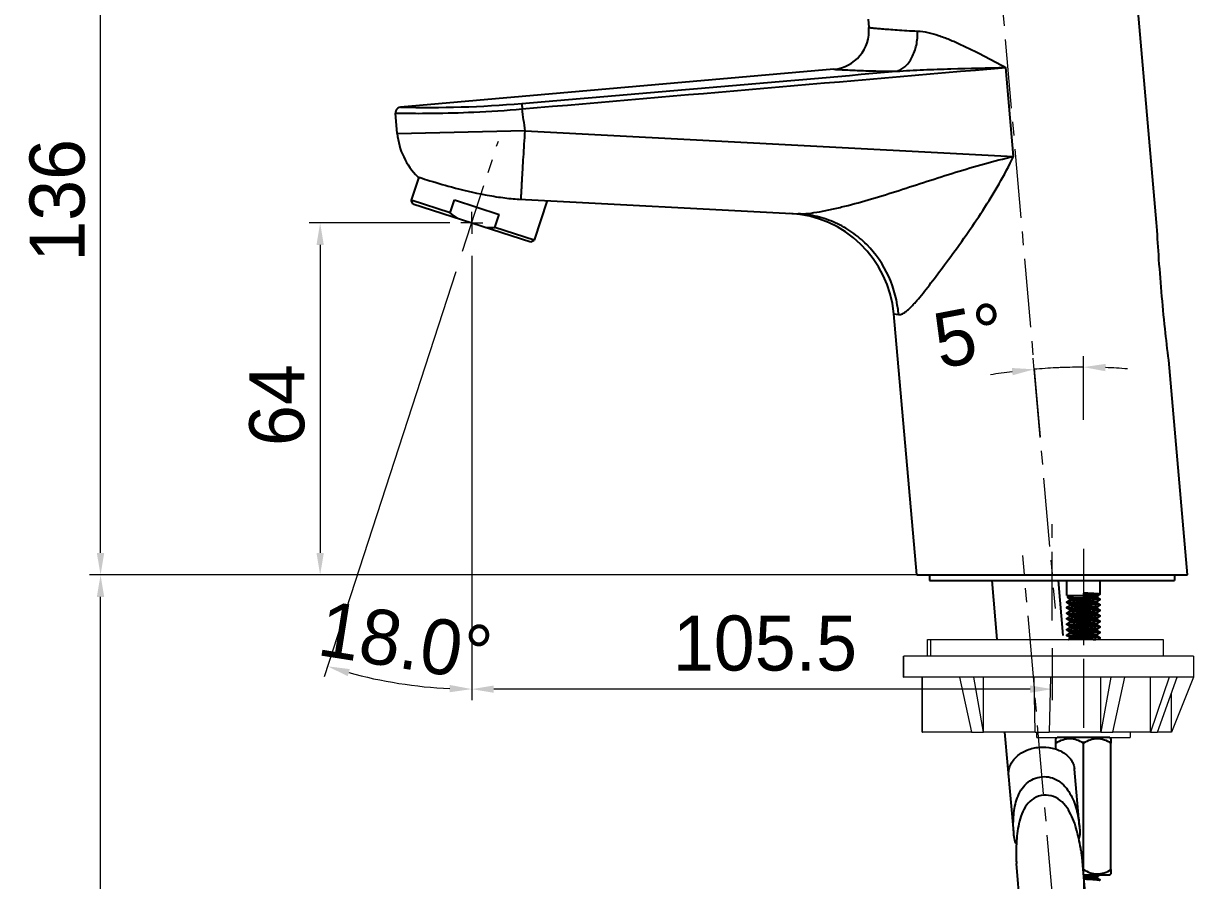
# Model space of a CAD drawing. Extents: x 0 to 790, y 0 to 579.
# Drawn here: x 313 to 525.6, y 203 to 358.8 of the extents above; entities that cross this region are included whole.
import ezdxf

# ---------------------------------------------------------------- set-up
doc = ezdxf.new("R2010")
doc.units = 0
doc.header["$LTSCALE"] = 10
doc.header["$MEASUREMENT"] = 0
doc.header["$PDMODE"] = 3
doc.header["$PDSIZE"] = -10
doc.linetypes.add('CENTER', pattern=[2, 1.25, -0.25, 0.25, -0.25])
doc.layers.get('0').update_dxf_attribs({"linetype": 'CONTINUOUS'})
doc.layers.get('DEFPOINTS').update_dxf_attribs({"linetype": 'CONTINUOUS'})
for name, color, linetype in [('1', 7, 'CONTINUOUS'), ('BODY', 7, 'CONTINUOUS'), ('DEF_LAYER_ASSEM_MEMBER', 7, 'CONTINUOUS')]:
    doc.layers.add(name, color=color, linetype=linetype)
doc.styles.add('Daelim Dimension', font='')
doc.styles.get('Daelim Dimension').set_extended_font_data('나눔고딕')
doc.dimstyles.new('DEFAULT', dxfattribs={"dimscale": 2, "dimtxt": 2, "dimasz": 2, "dimexe": 0, "dimexo": 2, "dimgap": 1, "dimtad": 1, "dimdec": 0, "dimzin": 9, "dimdsep": 46, "dimtxsty": 'Daelim Dimension', "dimcen": 0.5, "dimclrd": 5, "dimclre": 5, "dimclrt": 256, "dimadec": 1, "dimazin": 0, "dimtfac": 1, "dimtdec": 0, "dimtix": 1, "dimtmove": 0, "dimatfit": 3, "dimfxl": 1, "dimtolj": 1, "dimtzin": 1, "dimlwd": 9, "dimlwe": 9, "dimarcsym": 0})

# ---------------------------------------------------------------- blocks, each defined once
blk = doc.blocks.new('*D0')
at = {"color": 5, "lineweight": 9, "ltscale": 0.5, "transparency": 16777216}
for p, q in [((390.49, 322.55), (364.94, 322.55)), ((366.94, 318.55), (366.94, 262.56)), ((470.31, 258.56), (364.94, 258.56))]:
    blk.add_line(p, q, dxfattribs=at)
at = {"color": 5, "ltscale": 0.5, "transparency": 16777216}
for points in [[(366.28, 318.55), (367.61, 318.55), (366.94, 322.55)], [(366.28, 262.56), (367.61, 262.56), (366.94, 258.56)]]:
    blk.add_solid(points, dxfattribs=at)
at = {"layer": 'DEFPOINTS', "color": 0, "ltscale": 0.5, "transparency": 16777216}
for p in [(394.49, 322.55), (366.94, 258.56), (474.31, 258.56)]:
    blk.add_point(p, dxfattribs=at)
at = {"color": 7, "ltscale": 0.5, "transparency": 16777216, "insert": (354.06, 289.43), "char_height": 10, "attachment_point": 2, "rotation": 90, "style": 'Daelim Dimension'}
blk.add_mtext('\\A1;64', dxfattribs=at)
blk = doc.blocks.new('*D1')
at = {"color": 5, "lineweight": 9, "ltscale": 0.5, "transparency": 16777216}
for p, q in [((394.49, 316.55), (394.49, 235.82)), ((499.9, 245.29), (499.9, 235.82)), ((495.9, 237.82), (398.49, 237.82))]:
    blk.add_line(p, q, dxfattribs=at)
at = {"color": 5, "ltscale": 0.5, "transparency": 16777216}
for points in [[(398.49, 238.48), (398.49, 237.15), (394.49, 237.82)], [(495.9, 238.48), (495.9, 237.15), (499.9, 237.82)]]:
    blk.add_solid(points, dxfattribs=at)
at = {"layer": 'DEFPOINTS', "color": 0, "ltscale": 0.5, "transparency": 16777216}
for p in [(394.49, 320.55), (499.9, 249.29), (394.49, 237.82)]:
    blk.add_point(p, dxfattribs=at)
at = {"color": 7, "ltscale": 0.5, "transparency": 16777216, "insert": (447.74, 251.19), "char_height": 10, "attachment_point": 2, "style": 'Daelim Dimension'}
blk.add_mtext('\\A1;105.5', dxfattribs=at)
blk = doc.blocks.new('*D2')
at = {"color": 5, "lineweight": 9, "ltscale": 0.5, "transparency": 16777216}
for p, q in [((508.58, 394.7), (325.05, 394.7)), ((327.05, 262.56), (327.05, 390.7)), ((521.5, 258.56), (325.05, 258.56))]:
    blk.add_line(p, q, dxfattribs=at)
at = {"color": 5, "ltscale": 0.5, "transparency": 16777216}
for points in [[(326.38, 390.7), (327.72, 390.7), (327.05, 394.7)], [(326.38, 262.56), (327.72, 262.56), (327.05, 258.56)]]:
    blk.add_solid(points, dxfattribs=at)
at = {"layer": 'DEFPOINTS', "color": 0, "ltscale": 0.5, "transparency": 16777216}
for p in [(327.05, 394.7), (512.58, 394.7), (525.5, 258.56)]:
    blk.add_point(p, dxfattribs=at)
at = {"color": 7, "ltscale": 0.5, "transparency": 16777216, "insert": (314.15, 326.63), "char_height": 10, "attachment_point": 2, "rotation": 90, "style": 'Daelim Dimension'}
blk.add_mtext('\\A1;136', dxfattribs=at)
blk = doc.blocks.new('*D6')
at = {"color": 5, "lineweight": 9, "ltscale": 0.5, "transparency": 16777216}
for p, q in [((497.72, 283.54), (496.46, 297.93)), ((505.6, 286.76), (505.6, 298.33))]:
    blk.add_line(p, q, dxfattribs=at)
for start, end in [(97.2271, 99.4508), (92.7763, 95), (92.2271, 92.7729), (90, 92.2237), (85.5492, 87.7729)]:
    blk.add_arc((505.6, 193.41), 102.91, start, end, dxfattribs=at)
at = {"color": 5, "ltscale": 0.5, "transparency": 16777216}
for points in [[(492.59, 296.17), (492.73, 294.85), (496.63, 295.93)], [(509.59, 295.58), (509.62, 296.92), (505.6, 296.33)]]:
    blk.add_solid(points, dxfattribs=at)
at = {"layer": 'DEFPOINTS', "color": 0, "ltscale": 0.5, "transparency": 16777216}
for p in [(502.61, 296.28), (505.6, 282.76), (498.07, 279.56), (498.14, 278.69), (505.6, 264.3)]:
    blk.add_point(p, dxfattribs=at)
at = {"color": 7, "ltscale": 0.5, "transparency": 16777216, "insert": (483.95, 307.05), "char_height": 10, "attachment_point": 2, "rotation": 10.7873, "style": 'Daelim Dimension'}
blk.add_mtext('\\A1;5°', dxfattribs=at)
blk = doc.blocks.new('*D4')
at = {"color": 5, "lineweight": 9, "ltscale": 0.5, "transparency": 16777216}
for p, q in [((471.31, 258.56), (325.05, 258.56)), ((327.05, 127.14), (327.05, 254.56)), ((502.73, 123.14), (325.05, 123.14))]:
    blk.add_line(p, q, dxfattribs=at)
at = {"color": 5, "ltscale": 0.5, "transparency": 16777216}
for points in [[(326.38, 254.56), (327.72, 254.56), (327.05, 258.56)], [(326.38, 127.14), (327.72, 127.14), (327.05, 123.14)]]:
    blk.add_solid(points, dxfattribs=at)
at = {"layer": 'DEFPOINTS', "color": 0, "ltscale": 0.5, "transparency": 16777216}
for p in [(327.05, 258.56), (475.31, 258.56), (506.73, 123.14)]:
    blk.add_point(p, dxfattribs=at)
at = {"color": 7, "ltscale": 0.5, "transparency": 16777216, "insert": (319.6, 187.32), "char_height": 10, "attachment_point": 5, "rotation": 90, "style": 'Daelim Dimension'}
blk.add_mtext('\\A1;370', dxfattribs=at)
blk = doc.blocks.new('*D5')
at = {"color": 5, "lineweight": 9, "ltscale": 0.5, "transparency": 16777216}
for p, q in [((394.49, 316.55), (394.49, 235.82)), ((391.59, 313.62), (367.68, 240.06))]:
    blk.add_line(p, q, dxfattribs=at)
blk.add_arc((394.49, 322.55), 84.73, 254.7051, 267.2949, dxfattribs=at)
at = {"color": 5, "ltscale": 0.5, "transparency": 16777216}
for points in [[(371.94, 240.18), (372.33, 241.46), (368.3, 241.96)], [(390.5, 238.58), (390.47, 237.25), (394.49, 237.82)]]:
    blk.add_solid(points, dxfattribs=at)
at = {"layer": 'DEFPOINTS', "color": 0, "ltscale": 0.5, "transparency": 16777216}
for p in [(399.31, 337.4), (394.49, 322.55), (394.49, 320.55), (392.82, 317.43), (376.87, 239.67)]:
    blk.add_point(p, dxfattribs=at)
at = {"color": 7, "ltscale": 0.5, "transparency": 16777216, "insert": (382.44, 246.47), "char_height": 10, "attachment_point": 5, "rotation": 351, "style": 'Daelim Dimension'}
blk.add_mtext('\\A1;18.0°', dxfattribs=at)

msp = doc.modelspace()

# ---------------------------------------------------------------- linework, layer by layer
at = {"layer": '1', "color": 7, "linetype": 'Continuous'}
for p, q in [((502.6, 254.86), (502.6, 257.56)), ((508.6, 257.56), (508.6, 255.03)), ((505.6, 255.28), (505.6, 254.86)), ((502.6, 254.86), (505.6, 254.86)), ((502.6, 253.53), (502.6, 253.7)), ((502.72, 254.48), (503.1, 254.86)), ((503.1, 253.99), (503.1, 254.23)), ((503.1, 252.99), (503.1, 253.23)), ((507.1, 254.36), (504.11, 254.36)), ((505.6, 254.86), (505.6, 254.56)), ((508.1, 254.86), (508.17, 254.8)), ((508.1, 254.74), (508.1, 254.5)), ((508.1, 253.74), (508.1, 253.5)), ((508.6, 254.2), (508.6, 254.03)), ((508.6, 253.2), (508.6, 253.03)), ((502.6, 252.53), (502.6, 252.7)), ((502.6, 251.53), (502.6, 251.7)), ((503.1, 251.99), (503.1, 252.23)), ((503.1, 250.99), (503.1, 251.23)), ((508.1, 252.74), (508.1, 252.5)), ((508.1, 251.74), (508.1, 251.5)), ((508.6, 252.2), (508.6, 252.03)), ((508.6, 251.2), (508.6, 251.03)), ((502.6, 250.53), (502.6, 250.7)), ((502.6, 249.53), (502.6, 249.7)), ((503.1, 249.99), (503.1, 250.23)), ((503.1, 248.99), (503.1, 249.23)), ((508.1, 250.74), (508.1, 250.5)), ((508.1, 249.74), (508.1, 249.5)), ((508.1, 248.74), (508.1, 248.5)), ((508.6, 250.2), (508.6, 250.03)), ((508.6, 249.2), (508.6, 249.03)), ((502.6, 248.53), (502.6, 248.7)), ((502.6, 247.53), (502.6, 247.7)), ((503.1, 247.99), (503.1, 248.23)), ((503.1, 246.99), (503.1, 247.23)), ((508.1, 247.74), (508.1, 247.5)), ((508.6, 248.2), (508.6, 248.03)), ((508.6, 247.2), (508.6, 247.03)), ((500.6, 228.79), (500.83, 229.02)), ((500.6, 226.93), (500.6, 228.02)), ((510.38, 229.02), (500.83, 229.02)), ((505.6, 205.02), (505.6, 228.02)), ((510.38, 229.02), (510.6, 228.79)), ((510.6, 205.02), (510.6, 228.02)), ((510.6, 204.25), (510.38, 204.02)), ((510.38, 204.02), (505.65, 204.02)), ((508.1, 203.74), (508.1, 203.5)), ((508.6, 203.2), (508.6, 203.03))]:
    msp.add_line(p, q, dxfattribs=at)
at = {"layer": '1', "color": 7, "linetype": 'Continuous', "lineweight": 18}
for p, q in [((477.29, 243.82), (477.29, 246.82)), ((477.29, 246.82), (477.84, 246.82)), ((477.84, 246.82), (520.1, 246.82)), ((520.1, 246.82), (520.1, 243.82)), ((472.89, 243.82), (472.97, 243.82)), ((472.89, 240.02), (472.89, 243.82)), ((525.6, 243.82), (472.97, 243.82)), ((525.6, 243.82), (525.6, 240.02)), ((472.89, 240.02), (472.97, 240.02)), ((483.11, 240.02), (472.97, 240.02)), ((476.29, 230.02), (476.29, 240.02)), ((483.11, 240.02), (485.29, 230.02)), ((485.64, 240.02), (483.11, 240.02)), ((496.64, 240.02), (485.67, 240.02)), ((485.67, 240.01), (485.67, 240.02)), ((487.45, 230.02), (485.67, 240.01)), ((487.45, 230.02), (487.45, 240.02)), ((499.57, 240.02), (496.64, 240.02)), ((496.85, 230.02), (496.64, 240.02)), ((499.6, 240.01), (499.35, 230.02)), ((499.6, 240.01), (499.6, 240.02)), ((510.57, 240.02), (499.6, 240.02)), ((510.57, 240.02), (508.75, 230.02)), ((508.75, 230.02), (508.75, 240.02)), ((513.1, 240.02), (510.57, 240.02)), ((510.92, 230.02), (513.13, 240.01)), ((513.13, 240.01), (513.13, 240.02)), ((521.15, 240.02), (513.13, 240.02)), ((521.15, 240.02), (517.8, 230.02)), ((517.8, 230.02), (517.8, 240.02)), ((519.05, 230.02), (522.63, 240.01)), ((522.62, 240.02), (521.15, 240.02)), ((525.56, 240.02), (521.57, 230.02)), ((522.63, 240.01), (522.63, 240.02)), ((525.56, 240.02), (522.63, 240.02)), ((525.6, 240.02), (525.56, 240.02)), ((521.57, 230.02), (521.57, 237.05)), ((476.29, 230.02), (476.36, 230.02)), ((485.29, 230.02), (476.36, 230.02)), ((485.29, 230.02), (487.45, 230.02)), ((496.85, 230.02), (487.45, 230.02)), ((496.85, 230.02), (499.35, 230.02)), ((497.1, 229.02), (497.1, 230.02)), ((508.75, 230.02), (499.35, 230.02)), ((508.75, 230.02), (510.92, 230.02)), ((517.8, 230.02), (510.92, 230.02)), ((514.1, 230.02), (514.1, 229.02)), ((517.8, 230.02), (519.05, 230.02)), ((521.57, 230.02), (519.05, 230.02)), ((497.1, 229.02), (514.1, 229.02))]:
    msp.add_line(p, q, dxfattribs=at)
at = {"layer": '1', "color": 7, "linetype": 'Continuous', "lineweight": 13}
for p, q in [((477.84, 246.82), (477.84, 243.82)), ((472.97, 240.02), (472.97, 243.82)), ((476.36, 230.02), (476.36, 240.02))]:
    msp.add_line(p, q, dxfattribs=at)
at = {"layer": '1', "color": 7, "linetype": 'Continuous', "lineweight": 18, "extrusion": (0, 0, -1)}
for centre, major_axis, ratio, start_param, end_param in [((498, 171.86), (-15.38, 68.06), 0.332406, 0.128423, 0.129785), ((498.12, 171.86), (-0.02, 68.25), 0.401159, 0.053537, 0.054899), ((498.24, 171.89), (15.35, 68.03), 0.332526, 6.261762, 6.263125), ((498.32, 171.86), (24.43, 68.11), 0.178447, 6.272718, 6.27408)]:
    msp.add_ellipse(centre, major_axis=major_axis, ratio=ratio, start_param=start_param, end_param=end_param, dxfattribs=at)
at = {"layer": '1', "color": 7, "linetype": 'Continuous'}
for points, knots in [([(508.6, 255.03), (508.6, 255.05), (508.56, 255.06), (508.38, 255.1), (508.22, 255.11), (507.83, 255.15), (507.58, 255.17), (507.02, 255.2), (506.71, 255.22), (506.13, 255.25), (505.87, 255.27), (505.6, 255.28)], [0, 0, 0, 0, 0.187281, 0.187281, 0.402456, 0.402456, 0.617581, 0.617581, 0.832718, 0.832718, 1, 1, 1, 1]), ([(502.6, 253.7), (502.6, 253.69), (502.62, 253.68), (502.73, 253.65), (502.85, 253.63), (503.19, 253.6), (503.41, 253.58), (503.93, 253.54), (504.23, 253.52), (504.85, 253.49), (505.19, 253.47), (505.87, 253.44), (506.21, 253.42), (506.85, 253.38), (507.15, 253.36), (507.69, 253.33), (507.93, 253.31), (508.29, 253.27), (508.43, 253.25), (508.57, 253.22), (508.6, 253.21), (508.6, 253.2)], [0, 0, 0, 0, 0.062306, 0.062306, 0.169753, 0.169753, 0.277207, 0.277207, 0.384644, 0.384644, 0.49211, 0.49211, 0.599543, 0.599543, 0.707012, 0.707012, 0.814452, 0.814452, 0.921903, 0.921903, 1, 1, 1, 1]), ([(508.6, 253.03), (508.6, 253.04), (508.6, 253.04), (508.55, 253.07), (508.46, 253.09), (508.17, 253.12), (507.97, 253.14), (507.5, 253.17), (507.21, 253.19), (506.61, 253.23), (506.28, 253.25), (505.61, 253.28), (505.26, 253.3), (504.61, 253.34), (504.29, 253.35), (503.72, 253.39), (503.46, 253.41), (503.04, 253.44), (502.88, 253.46), (502.66, 253.5), (502.61, 253.51), (502.6, 253.53)], [0, 0, 0, 0, 0.035132, 0.035132, 0.142705, 0.142705, 0.250312, 0.250312, 0.357888, 0.357888, 0.465496, 0.465496, 0.57307, 0.57307, 0.68066, 0.68066, 0.788248, 0.788248, 0.895827, 0.895827, 1, 1, 1, 1]), ([(504.11, 254.36), (503.83, 254.38), (503.58, 254.39), (503.16, 254.41), (502.99, 254.42), (502.77, 254.44), (502.71, 254.45), (502.71, 254.47), (502.71, 254.47), (502.71, 254.47)], [0, 0, 0, 0, 0.321107, 0.321107, 0.64382, 0.64382, 0.966535, 0.966535, 1, 1, 1, 1]), ([(508.09, 253.51), (508.06, 253.52), (507.99, 253.54), (507.78, 253.57), (507.62, 253.59), (507.23, 253.63), (507, 253.64), (506.5, 253.68), (506.23, 253.7), (505.67, 253.73), (505.39, 253.75), (504.84, 253.79), (504.57, 253.8), (504.08, 253.84), (503.87, 253.86), (503.51, 253.89), (503.36, 253.91), (503.16, 253.95), (503.11, 253.97), (503.1, 253.99), (503.1, 253.99), (503.1, 253.99)], [0, 0, 0, 0, 0.099977, 0.099977, 0.211767, 0.211767, 0.32359, 0.32359, 0.435385, 0.435385, 0.547181, 0.547181, 0.658997, 0.658997, 0.77079, 0.77079, 0.882627, 0.882627, 0.994411, 0.994411, 1, 1, 1, 1]), ([(508.09, 252.5), (508.08, 252.51), (508.05, 252.52), (507.93, 252.55), (507.81, 252.57), (507.48, 252.6), (507.28, 252.62), (506.82, 252.66), (506.56, 252.67), (506.02, 252.71), (505.74, 252.73), (505.18, 252.76), (504.9, 252.78), (504.38, 252.82), (504.13, 252.84), (503.72, 252.87), (503.54, 252.89), (503.27, 252.92), (503.18, 252.94), (503.11, 252.97), (503.1, 252.98), (503.1, 252.99)], [0, 0, 0, 0, 0.058801, 0.058801, 0.169952, 0.169952, 0.281099, 0.281099, 0.39227, 0.39227, 0.503404, 0.503404, 0.614583, 0.614583, 0.725721, 0.725721, 0.836889, 0.836889, 0.948035, 0.948035, 1, 1, 1, 1]), ([(503.12, 254.22), (503.15, 254.21), (503.21, 254.19), (503.41, 254.16), (503.57, 254.14), (503.94, 254.11), (504.17, 254.09), (504.67, 254.05), (504.94, 254.04), (505.49, 254), (505.78, 253.98), (506.33, 253.95), (506.6, 253.93), (507.09, 253.89), (507.31, 253.87), (507.68, 253.84), (507.83, 253.82), (508.03, 253.78), (508.09, 253.77), (508.1, 253.75), (508.1, 253.74), (508.1, 253.74)], [0, 0, 0, 0, 0.092499, 0.092499, 0.204283, 0.204283, 0.316097, 0.316097, 0.427888, 0.427888, 0.539675, 0.539675, 0.651489, 0.651489, 0.763274, 0.763274, 0.875106, 0.875106, 0.986884, 0.986884, 1, 1, 1, 1]), ([(503.12, 253.23), (503.13, 253.22), (503.14, 253.22), (503.21, 253.19), (503.32, 253.18), (503.6, 253.14), (503.79, 253.12), (504.22, 253.08), (504.47, 253.07), (505, 253.03), (505.28, 253.01), (505.84, 252.98), (506.13, 252.96), (506.66, 252.92), (506.91, 252.91), (507.36, 252.87), (507.55, 252.85), (507.86, 252.82), (507.97, 252.8), (508.08, 252.77), (508.1, 252.75), (508.1, 252.74)], [0, 0, 0, 0, 0.032245, 0.032245, 0.143447, 0.143447, 0.254625, 0.254625, 0.365847, 0.365847, 0.477017, 0.477017, 0.588222, 0.588222, 0.699404, 0.699404, 0.810594, 0.810594, 0.921793, 0.921793, 1, 1, 1, 1]), ([(508.6, 254.03), (508.6, 254.04), (508.58, 254.06), (508.44, 254.09), (508.3, 254.11), (507.93, 254.14), (507.69, 254.16), (507.16, 254.2), (506.86, 254.21), (506.22, 254.25), (505.87, 254.27), (505.2, 254.3), (504.86, 254.32), (504.55, 254.34), (504.4, 254.35), (504.25, 254.36), (504.11, 254.36)], [0, 0, 0, 0, 0.117085, 0.117085, 0.278512, 0.278512, 0.439927, 0.439927, 0.601334, 0.601334, 0.762766, 0.762766, 0.924158, 0.924158, 0.924158, 1, 1, 1, 1]), ([(505.6, 254.99), (505.64, 254.99), (505.68, 254.99), (505.99, 254.97), (506.27, 254.95), (506.79, 254.91), (507.04, 254.9), (507.3, 254.87), (507.35, 254.87), (507.39, 254.86)], [0, 0, 0, 0, 0.053341, 0.053341, 0.477671, 0.477671, 0.901842, 0.901842, 1, 1, 1, 1]), ([(508.09, 254.5), (508.08, 254.51), (508.07, 254.52), (507.98, 254.54), (507.87, 254.56), (507.58, 254.59), (507.39, 254.61), (506.95, 254.65), (506.7, 254.66), (506.17, 254.7), (505.88, 254.72), (505.6, 254.74)], [0, 0, 0, 0, 0.082063, 0.082063, 0.311546, 0.311546, 0.540984, 0.540984, 0.770498, 0.770498, 1, 1, 1, 1]), ([(505.6, 254.56), (505.76, 254.54), (505.93, 254.52), (506.09, 254.5), (506.43, 254.45), (506.78, 254.41), (507.1, 254.36)], [0, 0, 0, 0, 0.316637, 0.316637, 0.316637, 1, 1, 1, 1]), ([(507.1, 254.36), (507.39, 254.35), (507.65, 254.33), (508.09, 254.29), (508.27, 254.28), (508.51, 254.24), (508.59, 254.22), (508.6, 254.2), (508.6, 254.2), (508.6, 254.2)], [0, 0, 0, 0, 0.314872, 0.314872, 0.636042, 0.636042, 0.957308, 0.957308, 1, 1, 1, 1]), ([(508.18, 254.79), (508.17, 254.79), (508.14, 254.8), (508.01, 254.82), (507.88, 254.83), (507.62, 254.85), (507.51, 254.86), (507.39, 254.86)], [0, 0, 0, 0, 0.316108, 0.316108, 0.752657, 0.752657, 1, 1, 1, 1]), ([(507.39, 254.86), (507.55, 254.86), (507.68, 254.86), (507.97, 254.86), (508.1, 254.86), (508.28, 254.86), (508.33, 254.86), (508.33, 254.86), (508.33, 254.86), (508.33, 254.86)], [0, 0, 0, 0, 0.255283, 0.255283, 0.609051, 0.609051, 0.994456, 0.994456, 1, 1, 1, 1]), ([(502.62, 252.71), (502.61, 252.71), (502.6, 252.71), (502.6, 252.68), (502.66, 252.66), (502.87, 252.63), (503.04, 252.61), (503.46, 252.57), (503.71, 252.56), (504.28, 252.52), (504.6, 252.5), (505.26, 252.47), (505.6, 252.45), (506.27, 252.41), (506.6, 252.39), (507.21, 252.36), (507.49, 252.34), (507.96, 252.31), (508.16, 252.29), (508.45, 252.25), (508.55, 252.23), (508.6, 252.21), (508.6, 252.2), (508.6, 252.2)], [0, 0, 0, 0, 0.027906, 0.027906, 0.132117, 0.132117, 0.236367, 0.236367, 0.340585, 0.340585, 0.444817, 0.444817, 0.54904, 0.54904, 0.653254, 0.653254, 0.7575, 0.7575, 0.861716, 0.861716, 0.965964, 0.965964, 1, 1, 1, 1]), ([(508.59, 252.01), (508.6, 252.02), (508.6, 252.02), (508.61, 252.04), (508.56, 252.06), (508.36, 252.1), (508.2, 252.12), (507.8, 252.15), (507.54, 252.17), (506.98, 252.21), (506.67, 252.22), (506.02, 252.26), (505.67, 252.28), (505, 252.31), (504.67, 252.33), (504.06, 252.37), (503.77, 252.38), (503.28, 252.42), (503.08, 252.44), (502.78, 252.48), (502.67, 252.49), (502.61, 252.52), (502.6, 252.52), (502.6, 252.53)], [0, 0, 0, 0, 0.023619, 0.023619, 0.12783, 0.12783, 0.232073, 0.232073, 0.336291, 0.336291, 0.440517, 0.440517, 0.544741, 0.544741, 0.648951, 0.648951, 0.753198, 0.753198, 0.857412, 0.857412, 0.961655, 0.961655, 1, 1, 1, 1]), ([(502.6, 251.7), (502.6, 251.69), (502.61, 251.69), (502.67, 251.66), (502.77, 251.64), (503.07, 251.61), (503.28, 251.59), (503.76, 251.55), (504.05, 251.53), (504.66, 251.5), (504.99, 251.48), (505.66, 251.45), (506.01, 251.43), (506.66, 251.39), (506.98, 251.37), (507.54, 251.34), (507.79, 251.32), (508.2, 251.28), (508.36, 251.26), (508.56, 251.23), (508.6, 251.22), (508.6, 251.2)], [0, 0, 0, 0, 0.039741, 0.039741, 0.147309, 0.147309, 0.254905, 0.254905, 0.362472, 0.362472, 0.470074, 0.470074, 0.57764, 0.57764, 0.685227, 0.685227, 0.792804, 0.792804, 0.900377, 0.900377, 1, 1, 1, 1]), ([(508.6, 251.03), (508.6, 251.04), (508.59, 251.05), (508.5, 251.08), (508.39, 251.1), (508.06, 251.13), (507.84, 251.15), (507.33, 251.18), (507.04, 251.2), (506.42, 251.24), (506.08, 251.26), (505.41, 251.29), (505.06, 251.31), (504.42, 251.35), (504.11, 251.36), (503.57, 251.4), (503.33, 251.42), (502.94, 251.45), (502.8, 251.47), (502.64, 251.5), (502.61, 251.52), (502.6, 251.53)], [0, 0, 0, 0, 0.056335, 0.056335, 0.163935, 0.163935, 0.27155, 0.27155, 0.379144, 0.379144, 0.48677, 0.48677, 0.594361, 0.594361, 0.701983, 0.701983, 0.809582, 0.809582, 0.917187, 0.917187, 1, 1, 1, 1]), ([(508.09, 251.5), (508.09, 251.51), (508.08, 251.51), (508.04, 251.53), (507.95, 251.54), (507.7, 251.58), (507.52, 251.6), (507.12, 251.63), (506.88, 251.65), (506.36, 251.69), (506.08, 251.71), (505.52, 251.74), (505.24, 251.76), (504.7, 251.79), (504.43, 251.81), (503.97, 251.85), (503.76, 251.87), (503.43, 251.9), (503.3, 251.92), (503.14, 251.95), (503.1, 251.97), (503.1, 251.99)], [0, 0, 0, 0, 0.012707, 0.012707, 0.12395, 0.12395, 0.235157, 0.235157, 0.346407, 0.346407, 0.457609, 0.457609, 0.568831, 0.568831, 0.680053, 0.680053, 0.791266, 0.791266, 0.902509, 0.902509, 1, 1, 1, 1]), ([(508.09, 250.5), (508.07, 250.52), (508.03, 250.53), (507.87, 250.56), (507.73, 250.58), (507.38, 250.61), (507.16, 250.63), (506.69, 250.67), (506.42, 250.68), (505.88, 250.72), (505.59, 250.74), (505.03, 250.77), (504.75, 250.79), (504.25, 250.83), (504.02, 250.85), (503.62, 250.88), (503.46, 250.9), (503.22, 250.93), (503.14, 250.95), (503.11, 250.98), (503.1, 250.98), (503.1, 250.99)], [0, 0, 0, 0, 0.07777, 0.07777, 0.188937, 0.188937, 0.300118, 0.300118, 0.4113, 0.4113, 0.522462, 0.522462, 0.633664, 0.633664, 0.744828, 0.744828, 0.856032, 0.856032, 0.967193, 0.967193, 1, 1, 1, 1]), ([(503.12, 252.22), (503.14, 252.21), (503.19, 252.2), (503.34, 252.17), (503.48, 252.15), (503.84, 252.12), (504.05, 252.1), (504.53, 252.06), (504.8, 252.05), (505.34, 252.01), (505.63, 251.99), (506.19, 251.96), (506.47, 251.94), (506.97, 251.9), (507.2, 251.88), (507.59, 251.85), (507.75, 251.83), (507.99, 251.79), (508.07, 251.78), (508.1, 251.75), (508.1, 251.75), (508.1, 251.74)], [0, 0, 0, 0, 0.074862, 0.074862, 0.186419, 0.186419, 0.297989, 0.297989, 0.40956, 0.40956, 0.52111, 0.52111, 0.632701, 0.632701, 0.744254, 0.744254, 0.855848, 0.855848, 0.967397, 0.967397, 1, 1, 1, 1]), ([(503.12, 251.22), (503.12, 251.22), (503.13, 251.22), (503.17, 251.2), (503.26, 251.18), (503.52, 251.15), (503.69, 251.13), (504.1, 251.09), (504.34, 251.08), (504.86, 251.04), (505.14, 251.02), (505.69, 250.99), (505.98, 250.97), (506.52, 250.93), (506.79, 250.92), (507.25, 250.88), (507.45, 250.86), (507.79, 250.83), (507.92, 250.81), (508.07, 250.77), (508.1, 250.76), (508.1, 250.74)], [0, 0, 0, 0, 0.011172, 0.011172, 0.12261, 0.12261, 0.234012, 0.234012, 0.345459, 0.345459, 0.456857, 0.456857, 0.568276, 0.568276, 0.679694, 0.679694, 0.791102, 0.791102, 0.90254, 0.90254, 1, 1, 1, 1]), ([(502.6, 250.7), (502.61, 250.68), (502.64, 250.67), (502.79, 250.64), (502.94, 250.62), (503.32, 250.59), (503.56, 250.57), (504.1, 250.53), (504.41, 250.51), (505.06, 250.48), (505.4, 250.46), (506.07, 250.42), (506.41, 250.4), (507.03, 250.37), (507.33, 250.35), (507.83, 250.32), (508.05, 250.3), (508.38, 250.26), (508.5, 250.24), (508.59, 250.22), (508.6, 250.21), (508.6, 250.2)], [0, 0, 0, 0, 0.082541, 0.082541, 0.190228, 0.190228, 0.297899, 0.297899, 0.405571, 0.405571, 0.513253, 0.513253, 0.620911, 0.620911, 0.728614, 0.728614, 0.836279, 0.836279, 0.943967, 0.943967, 1, 1, 1, 1]), ([(508.6, 250.03), (508.6, 250.03), (508.6, 250.03), (508.59, 250.05), (508.52, 250.07), (508.27, 250.11), (508.09, 250.13), (507.65, 250.16), (507.39, 250.18), (506.8, 250.22), (506.48, 250.24), (505.82, 250.27), (505.47, 250.29), (504.81, 250.32), (504.48, 250.34), (503.89, 250.38), (503.61, 250.39), (503.16, 250.43), (502.97, 250.45), (502.71, 250.49), (502.63, 250.5), (502.61, 250.52), (502.6, 250.53), (502.6, 250.53)], [0, 0, 0, 0, 0.012831, 0.012831, 0.120415, 0.120415, 0.228042, 0.228042, 0.335633, 0.335633, 0.443245, 0.443245, 0.550837, 0.550837, 0.65843, 0.65843, 0.766043, 0.766043, 0.873632, 0.873632, 0.981255, 0.981255, 1, 1, 1, 1]), ([(502.6, 249.7), (502.6, 249.7), (502.61, 249.69), (502.63, 249.67), (502.71, 249.65), (502.97, 249.62), (503.16, 249.6), (503.61, 249.56), (503.88, 249.54), (504.47, 249.51), (504.8, 249.49), (505.46, 249.46), (505.81, 249.44), (506.47, 249.4), (506.79, 249.38), (507.38, 249.35), (507.65, 249.33), (508.09, 249.29), (508.27, 249.27), (508.52, 249.24), (508.59, 249.22), (508.6, 249.2), (508.6, 249.2), (508.6, 249.2)], [0, 0, 0, 0, 0.018325, 0.018325, 0.125896, 0.125896, 0.233511, 0.233511, 0.341089, 0.341089, 0.448693, 0.448693, 0.55627, 0.55627, 0.663855, 0.663855, 0.771451, 0.771451, 0.879028, 0.879028, 0.986637, 0.986637, 1, 1, 1, 1]), ([(508.6, 249.03), (508.6, 249.04), (508.58, 249.06), (508.44, 249.09), (508.3, 249.11), (507.93, 249.14), (507.7, 249.16), (507.16, 249.2), (506.86, 249.21), (506.22, 249.25), (505.88, 249.27), (505.21, 249.3), (504.87, 249.32), (504.24, 249.36), (503.94, 249.37), (503.42, 249.41), (503.2, 249.43), (502.85, 249.46), (502.73, 249.48), (502.63, 249.51), (502.61, 249.52), (502.6, 249.53)], [0, 0, 0, 0, 0.07721, 0.07721, 0.184876, 0.184876, 0.292534, 0.292534, 0.400187, 0.400187, 0.507857, 0.507857, 0.6155, 0.6155, 0.723186, 0.723186, 0.830835, 0.830835, 0.938504, 0.938504, 1, 1, 1, 1]), ([(508.09, 249.5), (508.08, 249.51), (508.07, 249.51), (508, 249.54), (507.9, 249.55), (507.61, 249.59), (507.42, 249.61), (506.99, 249.64), (506.74, 249.66), (506.22, 249.7), (505.94, 249.72), (505.38, 249.75), (505.09, 249.77), (504.56, 249.8), (504.3, 249.82), (503.86, 249.86), (503.66, 249.88), (503.36, 249.91), (503.24, 249.93), (503.13, 249.96), (503.1, 249.97), (503.1, 249.99)], [0, 0, 0, 0, 0.031894, 0.031894, 0.143094, 0.143094, 0.25427, 0.25427, 0.36549, 0.36549, 0.476658, 0.476658, 0.58786, 0.58786, 0.69904, 0.69904, 0.810228, 0.810228, 0.921426, 0.921426, 1, 1, 1, 1]), ([(508.09, 248.5), (508.06, 248.52), (508, 248.53), (507.8, 248.57), (507.65, 248.59), (507.27, 248.62), (507.05, 248.64), (506.55, 248.67), (506.28, 248.69), (505.73, 248.73), (505.44, 248.75), (504.89, 248.78), (504.62, 248.8), (504.13, 248.84), (503.9, 248.86), (503.54, 248.89), (503.39, 248.91), (503.18, 248.94), (503.12, 248.96), (503.1, 248.98), (503.1, 248.99), (503.1, 248.99)], [0, 0, 0, 0, 0.095206, 0.095206, 0.206599, 0.206599, 0.318023, 0.318023, 0.429424, 0.429424, 0.540821, 0.540821, 0.652245, 0.652245, 0.763641, 0.763641, 0.875082, 0.875082, 0.98647, 0.98647, 1, 1, 1, 1]), ([(503.12, 250.22), (503.13, 250.22), (503.16, 250.21), (503.28, 250.18), (503.41, 250.16), (503.73, 250.13), (503.94, 250.11), (504.4, 250.07), (504.66, 250.05), (505.2, 250.02), (505.48, 250), (506.04, 249.96), (506.32, 249.95), (506.84, 249.91), (507.08, 249.89), (507.5, 249.86), (507.67, 249.84), (507.94, 249.8), (508.03, 249.79), (508.09, 249.76), (508.1, 249.75), (508.1, 249.74)], [0, 0, 0, 0, 0.057292, 0.057292, 0.16864, 0.16864, 0.279984, 0.279984, 0.391351, 0.391351, 0.502682, 0.502682, 0.614058, 0.614058, 0.725393, 0.725393, 0.836759, 0.836759, 0.948101, 0.948101, 1, 1, 1, 1]), ([(503.12, 249.22), (503.15, 249.21), (503.22, 249.19), (503.44, 249.16), (503.6, 249.14), (503.98, 249.1), (504.22, 249.09), (504.72, 249.05), (504.99, 249.03), (505.55, 248.99), (505.83, 248.98), (506.38, 248.94), (506.65, 248.93), (507.13, 248.89), (507.35, 248.87), (507.71, 248.83), (507.85, 248.82), (508.05, 248.78), (508.1, 248.76), (508.1, 248.74), (508.1, 248.74), (508.1, 248.74)], [0, 0, 0, 0, 0.103117, 0.103117, 0.214523, 0.214523, 0.325963, 0.325963, 0.437372, 0.437372, 0.548784, 0.548784, 0.660215, 0.660215, 0.771623, 0.771623, 0.883075, 0.883075, 0.994475, 0.994475, 1, 1, 1, 1]), ([(502.6, 248.7), (502.6, 248.69), (502.62, 248.68), (502.73, 248.65), (502.85, 248.63), (503.19, 248.6), (503.42, 248.58), (503.93, 248.54), (504.23, 248.52), (504.86, 248.49), (505.2, 248.47), (505.87, 248.44), (506.21, 248.42), (506.85, 248.38), (507.16, 248.36), (507.69, 248.33), (507.93, 248.31), (508.3, 248.27), (508.44, 248.25), (508.57, 248.22), (508.6, 248.21), (508.6, 248.2)], [0, 0, 0, 0, 0.061744, 0.061744, 0.169363, 0.169363, 0.276988, 0.276988, 0.384598, 0.384598, 0.492236, 0.492236, 0.599841, 0.599841, 0.707482, 0.707482, 0.815094, 0.815094, 0.922717, 0.922717, 1, 1, 1, 1]), ([(508.6, 248.03), (508.6, 248.04), (508.6, 248.04), (508.55, 248.07), (508.46, 248.09), (508.17, 248.12), (507.97, 248.14), (507.5, 248.17), (507.22, 248.19), (506.61, 248.23), (506.28, 248.25), (505.61, 248.28), (505.27, 248.3), (504.61, 248.34), (504.29, 248.35), (503.72, 248.39), (503.47, 248.41), (503.05, 248.44), (502.88, 248.46), (502.66, 248.5), (502.61, 248.51), (502.6, 248.53)], [0, 0, 0, 0, 0.034236, 0.034236, 0.141807, 0.141807, 0.249413, 0.249413, 0.356986, 0.356986, 0.464592, 0.464592, 0.572164, 0.572164, 0.679752, 0.679752, 0.787339, 0.787339, 0.894915, 0.894915, 1, 1, 1, 1]), ([(502.61, 247.71), (502.61, 247.71), (502.6, 247.7), (502.6, 247.68), (502.66, 247.66), (502.88, 247.63), (503.04, 247.61), (503.46, 247.57), (503.72, 247.56), (504.29, 247.52), (504.61, 247.5), (505.26, 247.47), (505.61, 247.45), (506.27, 247.41), (506.61, 247.39), (507.21, 247.36), (507.49, 247.34), (507.97, 247.31), (508.17, 247.29), (508.46, 247.25), (508.55, 247.23), (508.6, 247.21), (508.6, 247.2), (508.6, 247.2)], [0, 0, 0, 0, 0.024183, 0.024183, 0.12889, 0.12889, 0.233634, 0.233634, 0.338347, 0.338347, 0.443073, 0.443073, 0.547791, 0.547791, 0.652499, 0.652499, 0.75724, 0.75724, 0.86195, 0.86195, 0.966692, 0.966692, 1, 1, 1, 1]), ([(508.59, 247.02), (508.6, 247.02), (508.6, 247.02), (508.61, 247.04), (508.57, 247.06), (508.36, 247.1), (508.2, 247.12), (507.8, 247.15), (507.55, 247.17), (506.99, 247.21), (506.67, 247.22), (506.02, 247.26), (505.68, 247.28), (505.01, 247.31), (504.67, 247.33), (504.06, 247.37), (503.77, 247.38), (503.29, 247.42), (503.08, 247.44), (502.78, 247.48), (502.67, 247.49), (502.61, 247.52), (502.6, 247.52), (502.6, 247.53)], [0, 0, 0, 0, 0.018089, 0.018089, 0.122798, 0.122798, 0.227541, 0.227541, 0.332257, 0.332257, 0.436982, 0.436982, 0.541706, 0.541706, 0.646414, 0.646414, 0.751161, 0.751161, 0.855874, 0.855874, 0.960616, 0.960616, 1, 1, 1, 1]), ([(508.09, 247.5), (508.08, 247.51), (508.06, 247.52), (507.95, 247.54), (507.83, 247.56), (507.52, 247.6), (507.32, 247.62), (506.87, 247.65), (506.61, 247.67), (506.07, 247.71), (505.79, 247.73), (505.23, 247.76), (504.95, 247.78), (504.42, 247.81), (504.18, 247.83), (503.75, 247.87), (503.57, 247.89), (503.29, 247.92), (503.19, 247.94), (503.12, 247.97), (503.1, 247.98), (503.1, 247.99)], [0, 0, 0, 0, 0.052596, 0.052596, 0.163566, 0.163566, 0.274525, 0.274525, 0.385516, 0.385516, 0.496464, 0.496464, 0.607456, 0.607456, 0.71841, 0.71841, 0.829389, 0.829389, 0.940353, 0.940353, 1, 1, 1, 1]), ([(504.37, 246.82), (504.32, 246.82), (504.28, 246.82), (504.01, 246.85), (503.8, 246.87), (503.45, 246.9), (503.32, 246.92), (503.15, 246.95), (503.11, 246.97), (503.1, 246.99)], [0.652794, 0.652794, 0.652794, 0.652794, 0.6715842, 0.6715842, 0.7835818, 0.7835818, 0.8956167, 0.8956167, 1, 1, 1, 1]), ([(503.12, 248.23), (503.13, 248.22), (503.14, 248.21), (503.23, 248.19), (503.34, 248.17), (503.64, 248.13), (503.83, 248.12), (504.27, 248.08), (504.52, 248.06), (505.05, 248.03), (505.34, 248.01), (505.9, 247.97), (506.18, 247.96), (506.71, 247.92), (506.96, 247.9), (507.4, 247.87), (507.59, 247.85), (507.88, 247.81), (507.99, 247.8), (508.08, 247.76), (508.1, 247.75), (508.1, 247.74)], [0, 0, 0, 0, 0.039709, 0.039709, 0.150892, 0.150892, 0.262057, 0.262057, 0.373261, 0.373261, 0.484417, 0.484417, 0.595611, 0.595611, 0.706776, 0.706776, 0.817955, 0.817955, 0.929134, 0.929134, 1, 1, 1, 1]), ([(503.12, 247.22), (503.15, 247.21), (503.19, 247.2), (503.37, 247.17), (503.51, 247.15), (503.87, 247.11), (504.09, 247.09), (504.58, 247.06), (504.85, 247.04), (505.4, 247), (505.69, 246.99), (506.24, 246.95), (506.51, 246.93), (507.01, 246.9), (507.24, 246.88), (507.59, 246.85), (507.72, 246.83), (507.83, 246.82)], [0, 0, 0, 0, 0.0807096, 0.0807096, 0.192471, 0.192471, 0.3042528, 0.3042528, 0.4160263, 0.4160263, 0.5277858, 0.5277858, 0.6395809, 0.6395809, 0.7513408, 0.7513408, 0.8421734, 0.8421734, 0.8421734, 0.8421734]), ([(500.6, 228.02), (500.6, 228.47), (500.6, 228.79), (500.6, 228.79), (500.6, 228.79), (500.6, 228.79)], [0, 0, 0, 0, 0.998824, 0.998824, 1, 1, 1, 1]), ([(505.6, 228.02), (504.82, 228.47), (503.99, 228.79), (502.24, 228.79), (501.39, 228.47), (500.6, 228.02)], [0, 0, 0, 0, 0.5, 0.5, 1, 1, 1, 1]), ([(510.6, 228.02), (509.82, 228.47), (508.99, 228.79), (507.24, 228.79), (506.39, 228.47), (505.6, 228.02)], [0, 0, 0, 0, 0.5, 0.5, 1, 1, 1, 1]), ([(510.6, 228.79), (510.6, 228.79), (510.6, 228.79), (510.6, 228.79), (510.6, 228.47), (510.6, 228.02)], [0, 0, 0, 0, 0.001176, 0.001176, 1, 1, 1, 1]), ([(505.6, 205.02), (506.39, 204.57), (507.22, 204.25), (508.97, 204.24), (509.82, 204.57), (510.6, 205.02)], [0, 0, 0, 0, 0.5, 0.5, 1, 1, 1, 1]), ([(510.6, 205.02), (510.6, 204.57), (510.6, 204.25), (510.6, 204.25), (510.6, 204.25), (510.6, 204.25)], [0, 0, 0, 0, 0.998824, 0.998824, 1, 1, 1, 1]), ([(505.65, 203.99), (505.68, 203.99), (505.71, 203.98), (506.02, 203.97), (506.3, 203.95), (506.82, 203.91), (507.06, 203.89), (507.48, 203.86), (507.66, 203.84), (507.93, 203.81), (508.02, 203.79), (508.09, 203.76), (508.1, 203.75), (508.1, 203.74)], [0.1081308, 0.1081308, 0.1081308, 0.1081308, 0.1288163, 0.1288163, 0.3233097, 0.3233097, 0.5177329, 0.5177329, 0.7122056, 0.7122056, 0.9066432, 0.9066432, 1, 1, 1, 1]), ([(508.09, 203.51), (508.08, 203.51), (508.07, 203.52), (507.99, 203.54), (507.89, 203.55), (507.6, 203.59), (507.41, 203.61), (506.97, 203.65), (506.72, 203.66), (506.21, 203.7), (505.94, 203.72), (505.67, 203.73)], [0, 0, 0, 0, 0.0315074, 0.0315074, 0.1428968, 0.1428968, 0.2542639, 0.2542639, 0.3656746, 0.3656746, 0.4717884, 0.4717884, 0.4717884, 0.4717884]), ([(505.7, 203.44), (505.99, 203.43), (506.29, 203.41), (506.89, 203.38), (507.19, 203.36), (507.72, 203.33), (507.95, 203.31), (508.31, 203.27), (508.45, 203.25), (508.58, 203.22), (508.6, 203.21), (508.6, 203.2)], [0.5112721, 0.5112721, 0.5112721, 0.5112721, 0.6056136, 0.6056136, 0.7131017, 0.7131017, 0.8205582, 0.8205582, 0.9280279, 0.9280279, 1, 1, 1, 1]), ([(508.6, 203.03), (508.6, 203.04), (508.6, 203.04), (508.56, 203.06), (508.47, 203.08), (508.19, 203.12), (508, 203.13), (507.53, 203.17), (507.25, 203.19), (506.65, 203.23), (506.32, 203.24), (505.9, 203.26), (505.8, 203.27), (505.71, 203.27)], [0, 0, 0, 0, 0.0277341, 0.0277341, 0.1352959, 0.1352959, 0.2428959, 0.2428959, 0.350462, 0.350462, 0.4580583, 0.4580583, 0.4873883, 0.4873883, 0.4873883, 0.4873883])]:
    msp.add_open_spline(points, degree=3, knots=knots, dxfattribs=at)
for points, degree in [([(502.61, 253.71), (502.86, 253.85), (503.1, 254)], 2), ([(503.12, 253.22), (502.86, 253.37), (502.61, 253.52)], 2), ([(502.61, 252.71), (502.86, 252.85), (503.1, 253)], 2), ([(503.13, 254.22), (502.93, 254.33), (502.74, 254.45)], 2), ([(508.08, 253.51), (508.34, 253.36), (508.6, 253.21)], 2), ([(508.09, 254.51), (508.34, 254.36), (508.6, 254.21)], 2), ([(508.6, 254.02), (508.35, 253.88), (508.1, 253.73)], 2), ([(508.6, 253.02), (508.35, 252.88), (508.1, 252.73)], 2), ([(508.6, 255.02), (508.46, 254.94), (508.33, 254.86)], 2), ([(508.59, 255.01), (508.59, 255.02), (508.6, 255.02), (508.6, 255.02)], 3), ([(503.13, 252.22), (502.87, 252.37), (502.61, 252.52)], 2), ([(502.61, 251.71), (502.86, 251.85), (503.1, 252)], 2), ([(503.12, 251.22), (502.86, 251.37), (502.61, 251.52)], 2), ([(502.61, 250.71), (502.86, 250.85), (503.1, 251)], 2), ([(508.08, 251.51), (508.34, 251.36), (508.6, 251.21)], 2), ([(508.09, 252.51), (508.34, 252.36), (508.6, 252.21)], 2), ([(508.6, 252.02), (508.35, 251.88), (508.1, 251.73)], 2), ([(508.6, 251.02), (508.35, 250.88), (508.1, 250.73)], 2), ([(503.12, 250.22), (502.87, 250.37), (502.61, 250.52)], 2), ([(502.61, 249.71), (502.86, 249.85), (503.1, 250)], 2), ([(503.12, 249.22), (502.87, 249.37), (502.61, 249.52)], 2), ([(502.61, 248.71), (502.86, 248.85), (503.1, 249)], 2), ([(508.08, 250.51), (508.34, 250.36), (508.6, 250.21)], 2), ([(508.08, 249.51), (508.34, 249.36), (508.6, 249.21)], 2), ([(508.6, 250.02), (508.35, 249.88), (508.1, 249.73)], 2), ([(508.6, 249.02), (508.35, 248.88), (508.1, 248.73)], 2), ([(503.12, 248.22), (502.86, 248.37), (502.61, 248.52)], 2), ([(502.61, 247.71), (502.86, 247.85), (503.1, 248)], 2), ([(503.13, 247.22), (502.87, 247.37), (502.61, 247.52)], 2), ([(502.8, 246.82), (502.95, 246.91), (503.1, 247)], 2), ([(508.08, 248.51), (508.34, 248.36), (508.6, 248.21)], 2), ([(508.09, 247.51), (508.34, 247.36), (508.6, 247.21)], 2), ([(508.6, 248.02), (508.35, 247.88), (508.1, 247.73)], 2), ([(508.6, 247.02), (508.43, 246.92), (508.25, 246.82)], 2), ([(508.08, 203.51), (508.34, 203.36), (508.6, 203.21)], 2), ([(508.6, 204.02), (508.35, 203.88), (508.1, 203.73)], 2)]:
    msp.add_open_spline(points, degree=degree, dxfattribs=at)
at = {"layer": 'BODY', "color": 1, "linetype": 'CENTER', "lineweight": 5}
for p, q in [((487.91, 395.71), (500.44, 252.49)), ((392.82, 317.43), (399.31, 337.4)), ((394.49, 322.55), (394.49, 324.55)), ((394.49, 322.55), (392.49, 322.55)), ((394.49, 322.55), (394.49, 320.55)), ((394.49, 322.55), (396.49, 322.55)), ((499.9, 250.29), (499.9, 267.89)), ((507.08, 119.16), (494.58, 262.07)), ((505.6, 263.3), (505.6, 197.46))]:
    msp.add_line(p, q, dxfattribs=at)
at = {"layer": 'DEF_LAYER_ASSEM_MEMBER', "color": 7, "linetype": 'Continuous'}
for p, q in [((518.89, 322.6), (515.29, 363.81)), ((466.48, 359.54), (466.61, 358.04)), ((460.24, 350.46), (381.56, 343.57)), ((380.96, 338.78), (380.64, 342.49)), ((384.84, 330.87), (383.47, 326.66)), ((383.79, 326.03), (383.47, 326.66)), ((390.59, 324.34), (383.47, 326.66)), ((383.79, 326.03), (405.19, 319.07)), ((390.59, 324.34), (391.36, 326.72)), ((391.36, 326.72), (399.47, 324.08)), ((403.12, 326.84), (453.79, 324.19)), ((408.15, 326.58), (405.82, 319.39)), ((398.69, 321.71), (399.47, 324.08)), ((405.82, 319.39), (398.69, 321.71)), ((405.19, 319.07), (405.82, 319.39)), ((475.31, 258.56), (471.16, 306.04)), ((524.5, 258.56), (521.08, 297.58)), ((475.31, 258.56), (524.5, 258.56)), ((477.65, 258.56), (477.65, 257.56)), ((477.65, 257.56), (522.15, 257.56)), ((488.95, 257.56), (489.89, 246.82)), ((501, 257.56), (501.87, 247.59)), ((522.15, 258.56), (522.15, 257.56)), ((492.92, 211.84), (491.33, 230.02)), ((504.87, 212.88), (503.96, 223.25)), ((509.67, 158.03), (505.37, 207.21)), ((497.72, 156.99), (493.41, 206.16))]:
    msp.add_line(p, q, dxfattribs=at)
at = {"layer": 'DEF_LAYER_ASSEM_MEMBER', "color": 9, "linetype": 'Continuous'}
for p, q in [((492.91, 334.63), (491.49, 350.79)), ((380.96, 338.78), (404.18, 339.3)), ((404.18, 339.28), (492.91, 334.63)), ((471.16, 306.04), (472, 305.9))]:
    msp.add_line(p, q, dxfattribs=at)
at = {"layer": 'DEF_LAYER_ASSEM_MEMBER', "color": 7, "linetype": 'Continuous'}
msp.add_lwpolyline([(381.54, 343.57), (381.3, 343.52), (381.03, 343.38), (380.82, 343.16), (380.68, 342.88), (380.63, 342.58), (380.64, 342.49)], dxfattribs=at)
for centre, radius, start, end in [((459.63, 357.43), 7, 275, 5), ((-817.04, 176.01), 1232.08, 7.61485, 7.80119), ((393.41, 339.87), 12.5, 185, 225.7132), ((451.23, 304.29), 20, 5, 87)]:
    msp.add_arc(centre, radius, start, end, dxfattribs=at)
at = {"layer": 'DEF_LAYER_ASSEM_MEMBER', "color": 9, "linetype": 'Continuous'}
for centre, radius, start, end in [((473.19, 569.36), 219.28, 268.8712, 269.5828), ((386.49, 543.57), 200.06, 268.584, 274.8977), ((251.98, 484.3), 284.34, 323.434, 323.6802)]:
    msp.add_arc(centre, radius, start, end, dxfattribs=at)
for points, start_tangent, end_tangent in [([(466.61, 358.04), (466.62, 358.04), (466.64, 358.04), (466.69, 358.03), (466.76, 358.03), (466.84, 358.02), (466.94, 358.01), (467.2, 357.98), (467.53, 357.95), (467.93, 357.91), (468.4, 357.86), (468.94, 357.81), (470.22, 357.71), (471.75, 357.6), (473.5, 357.49), (475.47, 357.4)], (0.804461, -0.594006), (0.999269, -0.038229)), ([(471.6, 350.08), (472.4, 350.39), (473.16, 350.92), (473.85, 351.66), (474.43, 352.58), (475.24, 354.84), (475.47, 357.4)], (0.974915, 0.222576), (-0.02964, 0.999561)), ([(475.47, 357.4), (477.33, 357.15), (479.27, 356.6), (481.26, 355.86), (483.28, 354.98), (487.37, 352.97), (491.49, 350.79)], (0.999273, -0.038127), (0.882697, -0.469942)), ([(403.64, 343.25), (491.49, 350.79)], (0.99633, 0.085593), (0.996338, 0.085506)), ([(471.6, 350.08), (476.55, 350.36), (481.53, 350.54), (491.49, 350.79)], (0.997287, 0.073607), (0.999741, 0.022754)), ([(403.57, 344.24), (471.6, 350.08)], (0.996331, 0.085585), (0.996337, 0.085517)), ([(460.24, 350.46), (460.28, 350.46), (460.39, 350.45), (460.57, 350.44), (460.82, 350.42), (461.14, 350.41), (461.53, 350.39), (462.51, 350.34), (463.75, 350.28), (465.23, 350.22), (466.95, 350.17), (468.87, 350.12)], (0.991097, 0.133141), (0.999806, -0.019698)), ([(380.64, 342.49), (382.39, 342.46), (387.38, 342.46), (394.84, 342.67), (403.64, 343.25)], (0.99972, -0.023675), (0.996308, 0.085854)), ([(403.57, 344.24), (403.57, 344.14), (403.59, 343.91), (403.61, 343.61), (403.64, 343.25)], (-0.035537, -0.999368), (0.08587, -0.996306)), ([(403.47, 326.82), (403.46, 326.84), (403.46, 326.89), (403.46, 326.96), (403.46, 327.06), (403.47, 327.2), (403.47, 327.36), (403.48, 327.55), (403.49, 327.77), (403.51, 328.3), (403.55, 328.92), (403.59, 329.65), (403.63, 330.47), (403.69, 331.38), (403.75, 332.36), (403.88, 334.51), (404.03, 336.85), (404.18, 339.28)], (-0.99863, 0.052336), (0.062943, 0.998017)), ([(453.79, 324.19), (455.59, 324.26), (457.66, 324.57), (459.91, 325.02), (462.26, 325.57), (467.12, 326.9), (472.11, 328.45), (477.2, 330.09), (482.36, 331.73), (487.6, 333.27), (492.91, 334.63)], (0.99863, -0.05233), (0.973111, 0.230337)), ([(481.09, 315.89), (487.31, 324.79), (492.91, 334.63)], (0.592378, 0.80566), (0.436198, 0.899851)), ([(472, 305.9), (470.23, 312.79), (466.22, 318.59), (463.54, 320.84), (460.5, 322.56), (457.22, 323.69), (453.79, 324.19)], (-0.07786, 0.996964), (-0.99863, 0.052336)), ([(472, 305.9), (472.71, 306.04), (473.12, 306.27), (473.57, 306.61), (474.05, 307.03), (474.55, 307.54), (475.07, 308.11), (475.61, 308.73), (476.73, 310.11), (477.89, 311.63), (480.36, 314.91)], (0.986775, -0.162099), (0.595778, 0.803149)), ([(492.01, 222.2), (492.05, 223.1), (492.31, 223.98), (493.48, 225.57), (495.33, 226.72), (497.59, 227.27)], (-0.087156, 0.996195), (0.996195, 0.087156)), ([(497.59, 227.27), (499.91, 227.12), (501.93, 226.31), (503.36, 224.95), (503.77, 224.13), (503.96, 223.25)], (0.996195, 0.087156), (0.087156, -0.996195))]:
    msp.add_spline(points, degree=3, dxfattribs=dict(at, start_tangent=start_tangent, end_tangent=end_tangent))
at = {"layer": 'DEF_LAYER_ASSEM_MEMBER', "color": 7, "linetype": 'Continuous'}
for points, start_tangent, end_tangent in [([(384.68, 330.92), (386.33, 330.38), (390.78, 329.06), (396.91, 327.64), (400.12, 327.13), (403.12, 326.84)], (0.947315, -0.320304), (0.99863, -0.052336)), ([(392.03, 323.35), (390.59, 324.34)], (-0.857887, 0.513839), (-0.788714, 0.614761)), ([(396.94, 321.75), (398.69, 321.71)], (0.996072, -0.088549), (0.99943, 0.033758)), ([(521.08, 297.58), (520.42, 303.3), (519.78, 310.01), (519.26, 316.72), (518.89, 322.6)], (-0.126115, 0.992016), (-0.056899, 0.99838)), ([(492.92, 211.83), (492.93, 214.96), (493.57, 218.02), (494.25, 219.44), (495.24, 220.65), (496.54, 221.51), (498.06, 221.9)], (-0.087248, 0.996187), (0.996195, 0.087156)), ([(498.06, 221.9), (499.62, 221.78), (501.05, 221.16), (502.24, 220.13), (503.15, 218.86), (504.32, 215.95), (504.87, 212.88)], (0.996195, 0.087156), (0.087056, -0.996203)), ([(498.35, 218.53), (496.61, 217.97), (495.26, 216.74), (494.38, 215.13), (493.86, 213.37), (493.57, 211.56), (493.42, 209.73), (493.37, 207.89), (493.38, 206.98), (493.42, 206.15)], (-0.996195, -0.087156), (0.0865, -0.996252)), ([(505.37, 207.19), (505.26, 208.02), (505.11, 208.92), (504.74, 210.72), (504.28, 212.5), (503.68, 214.23), (502.86, 215.87), (501.71, 217.31), (500.17, 218.28), (498.35, 218.53)], (-0.08848, 0.996078), (-0.996195, -0.087156)), ([(504.87, 212.88), (504.91, 212.26), (504.92, 211.66), (504.88, 211.09), (504.76, 210.64)], (0.087056, -0.996203), (-0.428806, -0.903397)), ([(493.41, 209.65), (493.22, 210.07), (493.08, 210.63), (492.98, 211.22), (492.92, 211.83)], (-0.578151, 0.81593), (-0.087248, 0.996187))]:
    msp.add_spline(points, degree=3, dxfattribs=dict(at, start_tangent=start_tangent, end_tangent=end_tangent))

# ---------------------------------------------------------------- dimensions: what is measured, and where the dimension line sits
at = {"color": 5, "ltscale": 0.5}
for base, p1, p2, angle, picture, middle in [((327.05, 394.7), (525.5, 258.56), (512.58, 394.7), 90, '*D2', (327.05, 326.63)), ((366.94, 258.56), (394.49, 322.55), (474.31, 258.56), 270, '*D0', (366.94, 289.43))]:
    dim = msp.add_linear_dim(base=base, p1=p1, p2=p2, angle=angle, dimstyle='DEFAULT', override={"dimtxt": 5, "dimexe": 1, "dimdec": 0, "dimclrd": 5, "dimclre": 5, "dimclrt": 7}, dxfattribs=at)
    dim.commit()
    dim.dimension.update_dxf_attribs({"geometry": picture, "text_midpoint": middle, "dimtype": 128})
dim = msp.add_angular_dim_2l(base=(376.87, 239.67), line1=((392.82, 317.43), (399.31, 337.4)), line2=((394.49, 322.55), (394.49, 320.55)), dimstyle='DEFAULT', override={"dimtxt": 5, "dimexe": 1, "dimdec": 0, "dimclrd": 5, "dimclre": 5, "dimclrt": 7}, dxfattribs=at)
dim.commit()
dim.dimension.update_dxf_attribs({"geometry": '*D5', "text_midpoint": (382.44, 246.47)})
for base, p1, p2, angle, text, picture, middle in [((394.49, 237.82), (499.9, 249.29), (394.49, 320.55), 180, '<>.5', '*D1', (447.74, 237.82)), ((327.05, 258.56), (506.73, 123.14), (475.31, 258.56), 90, '370', '*D4', (327.05, 187.32))]:
    dim = msp.add_linear_dim(base=base, p1=p1, p2=p2, angle=angle, text=text, dimstyle='DEFAULT', override={"dimtxt": 5, "dimexe": 1, "dimdec": 0, "dimclrd": 5, "dimclre": 5, "dimclrt": 7}, dxfattribs=at)
    dim.commit()
    dim.dimension.update_dxf_attribs({"geometry": picture, "text_midpoint": middle, "dimtype": 128})
dim = msp.add_angular_dim_2l(base=(502.61, 296.28), line1=((505.6, 282.76), (505.6, 264.3)), line2=((498.14, 278.69), (498.07, 279.56)), dimstyle='DEFAULT', override={"dimtxt": 5, "dimexe": 1, "dimdec": 0, "dimclrd": 5, "dimclre": 5, "dimclrt": 7, "dimadec": 0}, dxfattribs=at)
dim.commit()
dim.dimension.update_dxf_attribs({"geometry": '*D6', "text_midpoint": (486.34, 294.51), "dimtype": 162})

doc.saveas('drawing.dxf')
